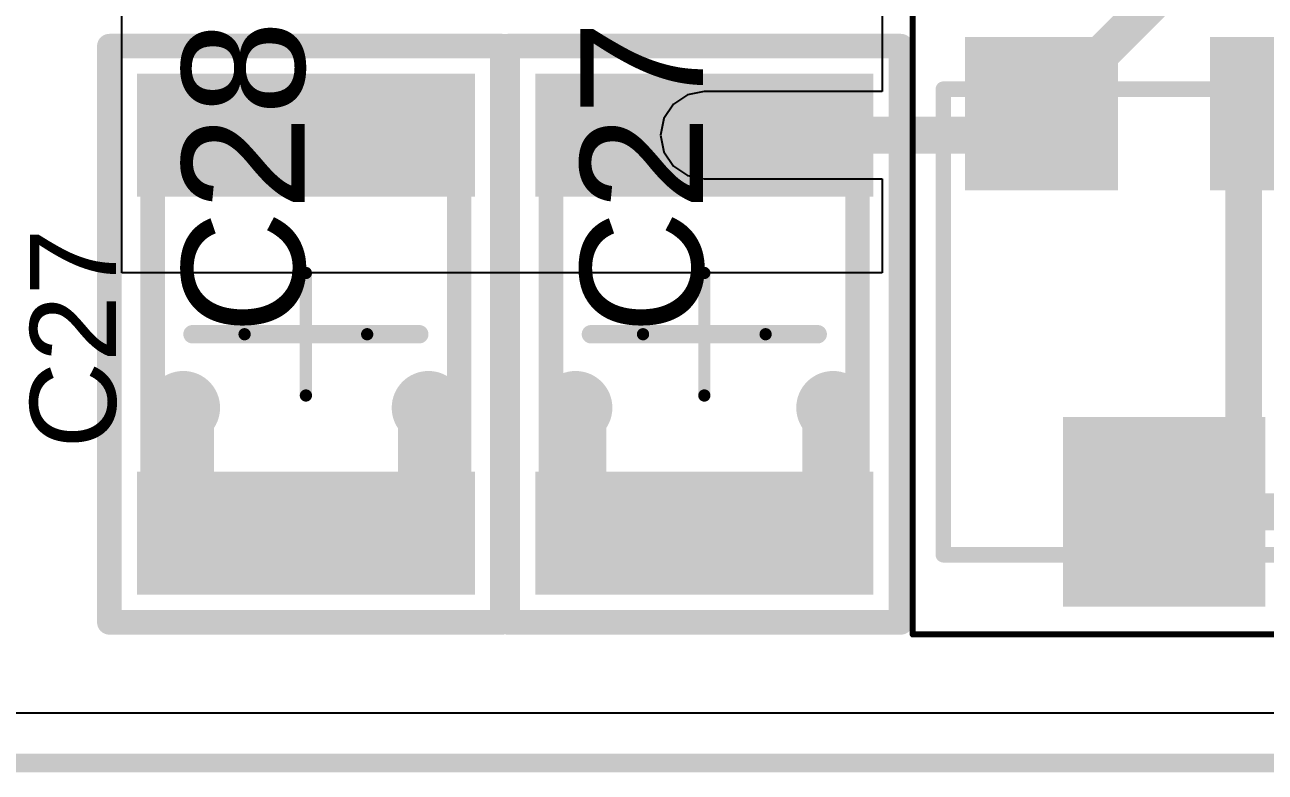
# Model space of a CAD drawing. Header units: inches. Extents: x 0 to 110, y 0 to 95.
# Drawn here: x 70.21 to 80.33, y -0.08 to 6.03 of the extents above; entities that cross this region are included whole.
import ezdxf

# ---------------------------------------------------------------- set-up
doc = ezdxf.new("R2010")
doc.units = ezdxf.units.IN
for name, color, linetype in [('Board Shape', 56, 'Continuous'), ('Bottom Courtyard', 56, 'Continuous'), ('Bottom Layer', 5, 'Continuous'), ('Int1', 16, 'Continuous'), ('Int2', 76, 'Continuous'), ('Mechanical 13', 56, 'Continuous'), ('Panelize_Route Cutter Tool Detail', 56, 'Continuous'), ('Top Courtyard', 56, 'Continuous'), ('Top Layer', 1, 'Continuous'), ('Top Overlay', 2, 'Continuous'), ('Top Paste', 8, 'Continuous'), ('Top Solder', 216, 'Continuous'), ('Via Holes', 16, 'Continuous')]:
    doc.layers.add(name, color=color, linetype=linetype)
doc.styles.add('Arial', font='', dxfattribs={"height": 0.2})
doc.styles.get('Arial').set_extended_font_data('Arial')

# ---------------------------------------------------------------- blocks, each defined once
blk = doc.blocks.new('3________1041')
at = {"layer": 'Top Layer'}
for points in [[(-2.39999901, 1.60000061), (-1.19999887, 1.60000061), (-1.19999887, 0.4000004699999999), (-2.39999901, 0.4000004699999999)], [(2.19999941, 0.7999996699999999), (2.19999941, -0.7999996699999999), (0.69999987, -0.7999996699999999), (0.69999987, 0.7999996699999999)], [(-2.39999901, -0.4000004699999999), (-1.19999887, -0.4000004699999999), (-1.19999887, -1.60000061), (-2.39999901, -1.60000061)]]:
    blk.add_hatch(color=1, dxfattribs=at).paths.add_polyline_path(points)
at = {"layer": 'Top Paste'}
for points in [[(-2.39999901, 1.60000061), (-1.19999887, 1.60000061), (-1.19999887, 0.4000004699999999), (-2.39999901, 0.4000004699999999)], [(2.19999941, 0.7999996699999999), (2.19999941, -0.7999996699999999), (0.69999987, -0.7999996699999999), (0.69999987, 0.7999996699999999)], [(-2.39999901, -0.4000004699999999), (-1.19999887, -0.4000004699999999), (-1.19999887, -1.60000061), (-2.39999901, -1.60000061)]]:
    blk.add_hatch(color=8, dxfattribs=at).paths.add_polyline_path(points)
at = {"layer": 'Top Solder'}
for points in [[(-2.42500023, 1.62500183), (-1.17499765, 1.62500183), (-1.17499765, 0.37499925), (-2.42500023, 0.37499925)], [(2.22500063, 0.8250008899999999), (2.22500063, -0.8250008899999999), (0.67499865, -0.8250008899999999), (0.67499865, 0.8250008899999999)], [(-2.42500023, -0.37499925), (-1.17499765, -0.37499925), (-1.17499765, -1.62500183), (-2.42500023, -1.62500183)]]:
    blk.add_hatch(color=216, dxfattribs=at).paths.add_polyline_path(points)
at = {"layer": 'Mechanical 13'}
for points in [[(-2.00000108, -1.79999894, 0.127, 0.127, 0), (-2.00000108, 1.79999894, 0.127, 0.127, 0)], [(1.79999894, 1.79999894, 0.127, 0.127, 0), (-2.00000108, 1.79999894, 0.127, 0.127, 0)], [(1.79999894, -1.79999894, 0.127, 0.127, 0), (1.79999894, 1.79999894, 0.127, 0.127, 0)], [(1.79999894, -1.79999894, 0.127, 0.127, 0), (-2.00000108, -1.79999894, 0.127, 0.127, 0)]]:
    blk.add_lwpolyline(points, format="xyseb", dxfattribs=at)
for points in [[(-2.03175108, 1.79999894, 0.0635, 0.0635, 1), (-1.96825108, 1.79999894, 0.0635, 0.0635, 1)], [(-2.03175108, 1.79999894, 0.0635, 0.0635, 1), (-1.96825108, 1.79999894, 0.0635, 0.0635, 1)], [(1.76824894, 1.79999894, 0.0635, 0.0635, 1), (1.83174894, 1.79999894, 0.0635, 0.0635, 1)], [(1.76824894, 1.79999894, 0.0635, 0.0635, 1), (1.83174894, 1.79999894, 0.0635, 0.0635, 1)], [(-2.82567126, 1.55800044, 0.23999952, 0.23999952, 1), (-3.06567078, 1.55800044, 0.23999952, 0.23999952, 1)], [(-3.12567066, 1.55800044, 0.11999976, 0.11999976, 1), (-3.0056709, 1.55800044, 0.11999976, 0.11999976, 1)], [(-2.88567114, 1.55800044, 0.11999976, 0.11999976, 1), (-2.76567138, 1.55800044, 0.11999976, 0.11999976, 1)], [(-2.03175108, -1.79999894, 0.0635, 0.0635, 1), (-1.96825108, -1.79999894, 0.0635, 0.0635, 1)], [(-2.03175108, -1.79999894, 0.0635, 0.0635, 1), (-1.96825108, -1.79999894, 0.0635, 0.0635, 1)], [(1.76824894, -1.79999894, 0.0635, 0.0635, 1), (1.83174894, -1.79999894, 0.0635, 0.0635, 1)], [(1.76824894, -1.79999894, 0.0635, 0.0635, 1), (1.83174894, -1.79999894, 0.0635, 0.0635, 1)]]:
    blk.add_lwpolyline(points, format="xyseb", close=True, dxfattribs=at)
at = {"layer": 'Top Courtyard'}
for points in [[(2.45000018, 2.05000098, 0.0499999, 0.0499999, 0), (-2.64999978, 2.05000098, 0.0499999, 0.0499999, 0)], [(-2.64999978, -2.05000098, 0.0499999, 0.0499999, 0), (-2.64999978, 2.05000098, 0.0499999, 0.0499999, 0)], [(2.45000018, -2.05000098, 0.0499999, 0.0499999, 0), (2.45000018, 2.05000098, 0.0499999, 0.0499999, 0)], [(2.45000018, -2.05000098, 0.0499999, 0.0499999, 0), (-2.64999978, -2.05000098, 0.0499999, 0.0499999, 0)]]:
    blk.add_lwpolyline(points, format="xyseb", dxfattribs=at)
for points in [[(-2.66249912, 2.05000098, 0.02499868, 0.02499868, 1), (-2.63750044, 2.05000098, 0.02499868, 0.02499868, 1)], [(-2.66249912, 2.05000098, 0.02499868, 0.02499868, 1), (-2.63750044, 2.05000098, 0.02499868, 0.02499868, 1)], [(2.43750084, 2.05000098, 0.02499868, 0.02499868, 1), (2.46249952, 2.05000098, 0.02499868, 0.02499868, 1)], [(2.43750084, 2.05000098, 0.02499868, 0.02499868, 1), (2.46249952, 2.05000098, 0.02499868, 0.02499868, 1)], [(-2.66249912, -2.05000098, 0.02499868, 0.02499868, 1), (-2.63750044, -2.05000098, 0.02499868, 0.02499868, 1)], [(-2.66249912, -2.05000098, 0.02499868, 0.02499868, 1), (-2.63750044, -2.05000098, 0.02499868, 0.02499868, 1)], [(2.43750084, -2.05000098, 0.02499868, 0.02499868, 1), (2.46249952, -2.05000098, 0.02499868, 0.02499868, 1)], [(2.43750084, -2.05000098, 0.02499868, 0.02499868, 1), (2.46249952, -2.05000098, 0.02499868, 0.02499868, 1)]]:
    blk.add_lwpolyline(points, format="xyseb", close=True, dxfattribs=at)
at = {"layer": 'Top Overlay'}
for points in [[(1.79999894, 1.79999894, 0.127, 0.127, 0), (-0.8500008399999999, 1.79999894, 0.127, 0.127, 0)], [(1.79999894, 1.20000014, 0.127, 0.127, 0), (1.79999894, 1.79999894, 0.127, 0.127, 0)], [(1.79999894, -1.79999894, 0.127, 0.127, 0), (1.79999894, -1.20000014, 0.127, 0.127, 0)], [(1.79999894, -1.79999894, 0.127, 0.127, 0), (-0.8500008399999999, -1.79999894, 0.127, 0.127, 0)]]:
    blk.add_lwpolyline(points, format="xyseb", dxfattribs=at)
for points in [[(-0.8817508399999999, 1.79999894, 0.0635, 0.0635, 1), (-0.81825084, 1.79999894, 0.0635, 0.0635, 1)], [(1.76824894, 1.79999894, 0.0635, 0.0635, 1), (1.83174894, 1.79999894, 0.0635, 0.0635, 1)], [(1.76824894, 1.79999894, 0.0635, 0.0635, 1), (1.83174894, 1.79999894, 0.0635, 0.0635, 1)], [(1.76824894, 1.20000014, 0.0635, 0.0635, 1), (1.83174894, 1.20000014, 0.0635, 0.0635, 1)], [(1.76824894, -1.20000014, 0.0635, 0.0635, 1), (1.83174894, -1.20000014, 0.0635, 0.0635, 1)], [(-0.8817508399999999, -1.79999894, 0.0635, 0.0635, 1), (-0.81825084, -1.79999894, 0.0635, 0.0635, 1)], [(1.76824894, -1.79999894, 0.0635, 0.0635, 1), (1.83174894, -1.79999894, 0.0635, 0.0635, 1)], [(1.76824894, -1.79999894, 0.0635, 0.0635, 1), (1.83174894, -1.79999894, 0.0635, 0.0635, 1)]]:
    blk.add_lwpolyline(points, format="xyseb", close=True, dxfattribs=at)
blk = doc.blocks.new('1210C_1045')
at = {"layer": 'Top Layer'}
for points in [[(-2.10207606, 1.35309991), (-1.14792506, 1.35309991), (-1.14792506, -1.35309991), (-2.10207606, -1.35309991)], [(1.14792506, 1.35309991), (2.10207606, 1.35309991), (2.10207606, -1.35309991), (1.14792506, -1.35309991)]]:
    blk.add_hatch(color=1, dxfattribs=at).paths.add_polyline_path(points)
at = {"layer": 'Top Paste'}
for points in [[(-2.10207606, 1.35309991), (-1.14792506, 1.35309991), (-1.14792506, -1.35309991), (-2.10207606, -1.35309991)], [(1.14792506, 1.35309991), (2.10207606, 1.35309991), (2.10207606, -1.35309991), (1.14792506, -1.35309991)]]:
    blk.add_hatch(color=8, dxfattribs=at).paths.add_polyline_path(points)
at = {"layer": 'Top Solder'}
for points in [[(-2.12707728, 1.37810113), (-1.12292384, 1.37810113), (-1.12292384, -1.37810113), (-2.12707728, -1.37810113)], [(1.12292384, 1.37810113), (2.12707728, 1.37810113), (2.12707728, -1.37810113), (1.12292384, -1.37810113)]]:
    blk.add_hatch(color=216, dxfattribs=at).paths.add_polyline_path(points)
at = {"layer": 'Bottom Courtyard'}
for points in [[(0, 0.499999, 0.0999998, 0.0999998, 0), (0, -0.499999, 0.0999998, 0.0999998, 0)], [(-0.499999, 0, 0.0999998, 0.0999998, 0), (0.499999, 0, 0.0999998, 0.0999998, 0)]]:
    blk.add_lwpolyline(points, format="xyseb", dxfattribs=at)
for points in [[(-0.02499868, 0.499999, 0.0499999, 0.0499999, 1), (0.02499868, 0.499999, 0.0499999, 0.0499999, 1)], [(-0.5249976799999999, 0, 0.0499999, 0.0499999, 1), (-0.47500032, 0, 0.0499999, 0.0499999, 1)], [(0.47500032, 0, 0.0499999, 0.0499999, 1), (0.5249976799999999, 0, 0.0499999, 0.0499999, 1)], [(-0.02499868, -0.499999, 0.0499999, 0.0499999, 1), (0.02499868, -0.499999, 0.0499999, 0.0499999, 1)]]:
    blk.add_lwpolyline(points, format="xyseb", close=True, dxfattribs=at)
at = {"layer": 'Mechanical 13'}
for points in [[(-1.59999934, 1.25000004, 0.1999996, 0.1999996, 0), (1.59999934, 1.25000004, 0.1999996, 0.1999996, 0)], [(-1.59999934, 1.25000004, 0.1999996, 0.1999996, 0), (-1.59999934, -1.25000004, 0.1999996, 0.1999996, 0)], [(1.59999934, 1.25000004, 0.1999996, 0.1999996, 0), (1.59999934, -1.25000004, 0.1999996, 0.1999996, 0)], [(-1.59999934, -1.25000004, 0.1999996, 0.1999996, 0), (1.59999934, -1.25000004, 0.1999996, 0.1999996, 0)]]:
    blk.add_lwpolyline(points, format="xyseb", dxfattribs=at)
for points in [[(-1.64999924, 1.25000004, 0.0999998, 0.0999998, 1), (-1.54999944, 1.25000004, 0.0999998, 0.0999998, 1)], [(-1.64999924, 1.25000004, 0.0999998, 0.0999998, 1), (-1.54999944, 1.25000004, 0.0999998, 0.0999998, 1)], [(1.54999944, 1.25000004, 0.0999998, 0.0999998, 1), (1.64999924, 1.25000004, 0.0999998, 0.0999998, 1)], [(1.54999944, 1.25000004, 0.0999998, 0.0999998, 1), (1.64999924, 1.25000004, 0.0999998, 0.0999998, 1)], [(-1.64999924, -1.25000004, 0.0999998, 0.0999998, 1), (-1.54999944, -1.25000004, 0.0999998, 0.0999998, 1)], [(-1.64999924, -1.25000004, 0.0999998, 0.0999998, 1), (-1.54999944, -1.25000004, 0.0999998, 0.0999998, 1)], [(1.54999944, -1.25000004, 0.0999998, 0.0999998, 1), (1.64999924, -1.25000004, 0.0999998, 0.0999998, 1)], [(1.54999944, -1.25000004, 0.0999998, 0.0999998, 1), (1.64999924, -1.25000004, 0.0999998, 0.0999998, 1)]]:
    blk.add_lwpolyline(points, format="xyseb", close=True, dxfattribs=at)
at = {"layer": 'Panelize_Route Cutter Tool Detail'}
for points in [[(-2.35207556, 1.60309814, 0.1999996, 0.1999996, 0), (2.35207556, 1.60309814, 0.1999996, 0.1999996, 0)], [(-2.35207556, 1.60309814, 0.1999996, 0.1999996, 0), (-2.35207556, -1.60310322, 0.1999996, 0.1999996, 0)], [(2.35207556, 1.60309814, 0.1999996, 0.1999996, 0), (2.35207556, -1.60310322, 0.1999996, 0.1999996, 0)], [(-2.35207556, -1.60310322, 0.1999996, 0.1999996, 0), (2.35207556, -1.60310322, 0.1999996, 0.1999996, 0)]]:
    blk.add_lwpolyline(points, format="xyseb", dxfattribs=at)
for points in [[(-2.40207546, 1.60309814, 0.0999998, 0.0999998, 1), (-2.30207566, 1.60309814, 0.0999998, 0.0999998, 1)], [(-2.40207546, 1.60309814, 0.0999998, 0.0999998, 1), (-2.30207566, 1.60309814, 0.0999998, 0.0999998, 1)], [(2.30207566, 1.60309814, 0.0999998, 0.0999998, 1), (2.40207546, 1.60309814, 0.0999998, 0.0999998, 1)], [(2.30207566, 1.60309814, 0.0999998, 0.0999998, 1), (2.40207546, 1.60309814, 0.0999998, 0.0999998, 1)], [(-2.40207546, -1.60310322, 0.0999998, 0.0999998, 1), (-2.30207566, -1.60310322, 0.0999998, 0.0999998, 1)], [(-2.40207546, -1.60310322, 0.0999998, 0.0999998, 1), (-2.30207566, -1.60310322, 0.0999998, 0.0999998, 1)], [(2.30207566, -1.60310322, 0.0999998, 0.0999998, 1), (2.40207546, -1.60310322, 0.0999998, 0.0999998, 1)], [(2.30207566, -1.60310322, 0.0999998, 0.0999998, 1), (2.40207546, -1.60310322, 0.0999998, 0.0999998, 1)]]:
    blk.add_lwpolyline(points, format="xyseb", close=True, dxfattribs=at)
at = {"layer": 'Top Courtyard'}
for points in [[(-2.35207556, 1.60309814, 0.1999996, 0.1999996, 0), (2.35207556, 1.60309814, 0.1999996, 0.1999996, 0)], [(-2.35207556, 1.60309814, 0.1999996, 0.1999996, 0), (-2.35207556, -1.60310068, 0.1999996, 0.1999996, 0)], [(2.35207556, 1.60309814, 0.1999996, 0.1999996, 0), (2.35207556, -1.60310068, 0.1999996, 0.1999996, 0)], [(-2.35207556, -1.60310068, 0.1999996, 0.1999996, 0), (2.35207556, -1.60310068, 0.1999996, 0.1999996, 0)]]:
    blk.add_lwpolyline(points, format="xyseb", dxfattribs=at)
for points in [[(-2.40207546, 1.60309814, 0.0999998, 0.0999998, 1), (-2.30207566, 1.60309814, 0.0999998, 0.0999998, 1)], [(-2.40207546, 1.60309814, 0.0999998, 0.0999998, 1), (-2.30207566, 1.60309814, 0.0999998, 0.0999998, 1)], [(2.30207566, 1.60309814, 0.0999998, 0.0999998, 1), (2.40207546, 1.60309814, 0.0999998, 0.0999998, 1)], [(2.30207566, 1.60309814, 0.0999998, 0.0999998, 1), (2.40207546, 1.60309814, 0.0999998, 0.0999998, 1)], [(-2.40207546, -1.60310068, 0.0999998, 0.0999998, 1), (-2.30207566, -1.60310068, 0.0999998, 0.0999998, 1)], [(-2.40207546, -1.60310068, 0.0999998, 0.0999998, 1), (-2.30207566, -1.60310068, 0.0999998, 0.0999998, 1)], [(2.30207566, -1.60310068, 0.0999998, 0.0999998, 1), (2.40207546, -1.60310068, 0.0999998, 0.0999998, 1)], [(2.30207566, -1.60310068, 0.0999998, 0.0999998, 1), (2.40207546, -1.60310068, 0.0999998, 0.0999998, 1)]]:
    blk.add_lwpolyline(points, format="xyseb", close=True, dxfattribs=at)
at = {"layer": 'Top Overlay'}
for points in [[(-0.75000104, 1.27500126, 0.1499997, 0.1499997, 0), (0.75000104, 1.27500126, 0.1499997, 0.1499997, 0)], [(0, 0.9249994199999999, 0.1499997, 0.1499997, 0), (0, 0, 0.1499997, 0.1499997, 0)], [(0, 0, 0.1499997, 0.1499997, 0), (0, -0.9249994199999999, 0.1499997, 0.1499997, 0)], [(-0.75000104, -1.27500126, 0.1499997, 0.1499997, 0), (0.75000104, -1.27500126, 0.1499997, 0.1499997, 0)]]:
    blk.add_lwpolyline(points, format="xyseb", dxfattribs=at)
for points in [[(-0.7875015999999999, 1.27500126, 0.07499858, 0.07499858, 1), (-0.7125004799999999, 1.27500126, 0.07499858, 0.07499858, 1)], [(0.7125004799999999, 1.27500126, 0.07499858, 0.07499858, 1), (0.7875015999999999, 1.27500126, 0.07499858, 0.07499858, 1)], [(-0.03750056, 0.9249994199999999, 0.07499858, 0.07499858, 1), (0.03750056, 0.9249994199999999, 0.07499858, 0.07499858, 1)], [(-0.03750056, 0, 0.07499858, 0.07499858, 1), (0.03750056, 0, 0.07499858, 0.07499858, 1)], [(-0.03750056, 0, 0.07499858, 0.07499858, 1), (0.03750056, 0, 0.07499858, 0.07499858, 1)], [(-0.03750056, -0.9249994199999999, 0.07499858, 0.07499858, 1), (0.03750056, -0.9249994199999999, 0.07499858, 0.07499858, 1)], [(-0.7875015999999999, -1.27500126, 0.07499858, 0.07499858, 1), (-0.7125004799999999, -1.27500126, 0.07499858, 0.07499858, 1)], [(0.7125004799999999, -1.27500126, 0.07499858, 0.07499858, 1), (0.7875015999999999, -1.27500126, 0.07499858, 0.07499858, 1)]]:
    blk.add_lwpolyline(points, format="xyseb", close=True, dxfattribs=at)
at = {"layer": 'Panelize_Route Cutter Tool Detail', "style": 'Arial'}
blk.add_text('C27', height=1.00000054, dxfattribs=at).set_placement((-1.27e-05, 0.0110871))
blk = doc.blocks.new('1210C_1046')
at = {"layer": 'Top Layer'}
for points in [[(-2.10207606, 1.35309991), (-1.14792506, 1.35309991), (-1.14792506, -1.35309991), (-2.10207606, -1.35309991)], [(1.14792506, 1.35309991), (2.10207606, 1.35309991), (2.10207606, -1.35309991), (1.14792506, -1.35309991)]]:
    blk.add_hatch(color=1, dxfattribs=at).paths.add_polyline_path(points)
at = {"layer": 'Top Paste'}
for points in [[(-2.10207606, 1.35309991), (-1.14792506, 1.35309991), (-1.14792506, -1.35309991), (-2.10207606, -1.35309991)], [(1.14792506, 1.35309991), (2.10207606, 1.35309991), (2.10207606, -1.35309991), (1.14792506, -1.35309991)]]:
    blk.add_hatch(color=8, dxfattribs=at).paths.add_polyline_path(points)
at = {"layer": 'Top Solder'}
for points in [[(-2.12707728, 1.37810113), (-1.12292384, 1.37810113), (-1.12292384, -1.37810113), (-2.12707728, -1.37810113)], [(1.12292384, 1.37810113), (2.12707728, 1.37810113), (2.12707728, -1.37810113), (1.12292384, -1.37810113)]]:
    blk.add_hatch(color=216, dxfattribs=at).paths.add_polyline_path(points)
at = {"layer": 'Bottom Courtyard'}
for points in [[(0, 0.499999, 0.0999998, 0.0999998, 0), (0, -0.499999, 0.0999998, 0.0999998, 0)], [(-0.499999, 0, 0.0999998, 0.0999998, 0), (0.499999, 0, 0.0999998, 0.0999998, 0)]]:
    blk.add_lwpolyline(points, format="xyseb", dxfattribs=at)
for points in [[(-0.02499868, 0.499999, 0.0499999, 0.0499999, 1), (0.02499868, 0.499999, 0.0499999, 0.0499999, 1)], [(-0.5249976799999999, 0, 0.0499999, 0.0499999, 1), (-0.47500032, 0, 0.0499999, 0.0499999, 1)], [(0.47500032, 0, 0.0499999, 0.0499999, 1), (0.5249976799999999, 0, 0.0499999, 0.0499999, 1)], [(-0.02499868, -0.499999, 0.0499999, 0.0499999, 1), (0.02499868, -0.499999, 0.0499999, 0.0499999, 1)]]:
    blk.add_lwpolyline(points, format="xyseb", close=True, dxfattribs=at)
at = {"layer": 'Mechanical 13'}
for points in [[(-1.59999934, 1.25000004, 0.1999996, 0.1999996, 0), (1.59999934, 1.25000004, 0.1999996, 0.1999996, 0)], [(-1.59999934, 1.25000004, 0.1999996, 0.1999996, 0), (-1.59999934, -1.25000004, 0.1999996, 0.1999996, 0)], [(1.59999934, 1.25000004, 0.1999996, 0.1999996, 0), (1.59999934, -1.25000004, 0.1999996, 0.1999996, 0)], [(-1.59999934, -1.25000004, 0.1999996, 0.1999996, 0), (1.59999934, -1.25000004, 0.1999996, 0.1999996, 0)]]:
    blk.add_lwpolyline(points, format="xyseb", dxfattribs=at)
for points in [[(-1.64999924, 1.25000004, 0.0999998, 0.0999998, 1), (-1.54999944, 1.25000004, 0.0999998, 0.0999998, 1)], [(-1.64999924, 1.25000004, 0.0999998, 0.0999998, 1), (-1.54999944, 1.25000004, 0.0999998, 0.0999998, 1)], [(1.54999944, 1.25000004, 0.0999998, 0.0999998, 1), (1.64999924, 1.25000004, 0.0999998, 0.0999998, 1)], [(1.54999944, 1.25000004, 0.0999998, 0.0999998, 1), (1.64999924, 1.25000004, 0.0999998, 0.0999998, 1)], [(-1.64999924, -1.25000004, 0.0999998, 0.0999998, 1), (-1.54999944, -1.25000004, 0.0999998, 0.0999998, 1)], [(-1.64999924, -1.25000004, 0.0999998, 0.0999998, 1), (-1.54999944, -1.25000004, 0.0999998, 0.0999998, 1)], [(1.54999944, -1.25000004, 0.0999998, 0.0999998, 1), (1.64999924, -1.25000004, 0.0999998, 0.0999998, 1)], [(1.54999944, -1.25000004, 0.0999998, 0.0999998, 1), (1.64999924, -1.25000004, 0.0999998, 0.0999998, 1)]]:
    blk.add_lwpolyline(points, format="xyseb", close=True, dxfattribs=at)
at = {"layer": 'Panelize_Route Cutter Tool Detail'}
for points in [[(-2.35207556, 1.60309814, 0.1999996, 0.1999996, 0), (2.35207556, 1.60309814, 0.1999996, 0.1999996, 0)], [(-2.35207556, 1.60309814, 0.1999996, 0.1999996, 0), (-2.35207556, -1.60310322, 0.1999996, 0.1999996, 0)], [(2.35207556, 1.60309814, 0.1999996, 0.1999996, 0), (2.35207556, -1.60310322, 0.1999996, 0.1999996, 0)], [(-2.35207556, -1.60310322, 0.1999996, 0.1999996, 0), (2.35207556, -1.60310322, 0.1999996, 0.1999996, 0)]]:
    blk.add_lwpolyline(points, format="xyseb", dxfattribs=at)
for points in [[(-2.40207546, 1.60309814, 0.0999998, 0.0999998, 1), (-2.30207566, 1.60309814, 0.0999998, 0.0999998, 1)], [(-2.40207546, 1.60309814, 0.0999998, 0.0999998, 1), (-2.30207566, 1.60309814, 0.0999998, 0.0999998, 1)], [(2.30207566, 1.60309814, 0.0999998, 0.0999998, 1), (2.40207546, 1.60309814, 0.0999998, 0.0999998, 1)], [(2.30207566, 1.60309814, 0.0999998, 0.0999998, 1), (2.40207546, 1.60309814, 0.0999998, 0.0999998, 1)], [(-2.40207546, -1.60310322, 0.0999998, 0.0999998, 1), (-2.30207566, -1.60310322, 0.0999998, 0.0999998, 1)], [(-2.40207546, -1.60310322, 0.0999998, 0.0999998, 1), (-2.30207566, -1.60310322, 0.0999998, 0.0999998, 1)], [(2.30207566, -1.60310322, 0.0999998, 0.0999998, 1), (2.40207546, -1.60310322, 0.0999998, 0.0999998, 1)], [(2.30207566, -1.60310322, 0.0999998, 0.0999998, 1), (2.40207546, -1.60310322, 0.0999998, 0.0999998, 1)]]:
    blk.add_lwpolyline(points, format="xyseb", close=True, dxfattribs=at)
at = {"layer": 'Top Courtyard'}
for points in [[(-2.35207556, 1.60309814, 0.1999996, 0.1999996, 0), (2.35207556, 1.60309814, 0.1999996, 0.1999996, 0)], [(-2.35207556, 1.60309814, 0.1999996, 0.1999996, 0), (-2.35207556, -1.60310068, 0.1999996, 0.1999996, 0)], [(2.35207556, 1.60309814, 0.1999996, 0.1999996, 0), (2.35207556, -1.60310068, 0.1999996, 0.1999996, 0)], [(-2.35207556, -1.60310068, 0.1999996, 0.1999996, 0), (2.35207556, -1.60310068, 0.1999996, 0.1999996, 0)]]:
    blk.add_lwpolyline(points, format="xyseb", dxfattribs=at)
for points in [[(-2.40207546, 1.60309814, 0.0999998, 0.0999998, 1), (-2.30207566, 1.60309814, 0.0999998, 0.0999998, 1)], [(-2.40207546, 1.60309814, 0.0999998, 0.0999998, 1), (-2.30207566, 1.60309814, 0.0999998, 0.0999998, 1)], [(2.30207566, 1.60309814, 0.0999998, 0.0999998, 1), (2.40207546, 1.60309814, 0.0999998, 0.0999998, 1)], [(2.30207566, 1.60309814, 0.0999998, 0.0999998, 1), (2.40207546, 1.60309814, 0.0999998, 0.0999998, 1)], [(-2.40207546, -1.60310068, 0.0999998, 0.0999998, 1), (-2.30207566, -1.60310068, 0.0999998, 0.0999998, 1)], [(-2.40207546, -1.60310068, 0.0999998, 0.0999998, 1), (-2.30207566, -1.60310068, 0.0999998, 0.0999998, 1)], [(2.30207566, -1.60310068, 0.0999998, 0.0999998, 1), (2.40207546, -1.60310068, 0.0999998, 0.0999998, 1)], [(2.30207566, -1.60310068, 0.0999998, 0.0999998, 1), (2.40207546, -1.60310068, 0.0999998, 0.0999998, 1)]]:
    blk.add_lwpolyline(points, format="xyseb", close=True, dxfattribs=at)
at = {"layer": 'Top Overlay'}
for points in [[(-0.75000104, 1.27500126, 0.1499997, 0.1499997, 0), (0.75000104, 1.27500126, 0.1499997, 0.1499997, 0)], [(0, 0.9249994199999999, 0.1499997, 0.1499997, 0), (0, 0, 0.1499997, 0.1499997, 0)], [(0, 0, 0.1499997, 0.1499997, 0), (0, -0.9249994199999999, 0.1499997, 0.1499997, 0)], [(-0.75000104, -1.27500126, 0.1499997, 0.1499997, 0), (0.75000104, -1.27500126, 0.1499997, 0.1499997, 0)]]:
    blk.add_lwpolyline(points, format="xyseb", dxfattribs=at)
for points in [[(-0.7875015999999999, 1.27500126, 0.07499858, 0.07499858, 1), (-0.7125004799999999, 1.27500126, 0.07499858, 0.07499858, 1)], [(0.7125004799999999, 1.27500126, 0.07499858, 0.07499858, 1), (0.7875015999999999, 1.27500126, 0.07499858, 0.07499858, 1)], [(-0.03750056, 0.9249994199999999, 0.07499858, 0.07499858, 1), (0.03750056, 0.9249994199999999, 0.07499858, 0.07499858, 1)], [(-0.03750056, 0, 0.07499858, 0.07499858, 1), (0.03750056, 0, 0.07499858, 0.07499858, 1)], [(-0.03750056, 0, 0.07499858, 0.07499858, 1), (0.03750056, 0, 0.07499858, 0.07499858, 1)], [(-0.03750056, -0.9249994199999999, 0.07499858, 0.07499858, 1), (0.03750056, -0.9249994199999999, 0.07499858, 0.07499858, 1)], [(-0.7875015999999999, -1.27500126, 0.07499858, 0.07499858, 1), (-0.7125004799999999, -1.27500126, 0.07499858, 0.07499858, 1)], [(0.7125004799999999, -1.27500126, 0.07499858, 0.07499858, 1), (0.7875015999999999, -1.27500126, 0.07499858, 0.07499858, 1)]]:
    blk.add_lwpolyline(points, format="xyseb", close=True, dxfattribs=at)
at = {"layer": 'Panelize_Route Cutter Tool Detail', "style": 'Arial'}
blk.add_text('C28', height=1.00000054, dxfattribs=at).set_placement((-1.016e-05, 0.01108456))

msp = doc.modelspace()

# ---------------------------------------------------------------- hatches: boundary and pattern name
at = {"layer": 'Bottom Layer'}
h = msp.add_hatch(color=5, dxfattribs=at)
edge = h.paths.add_edge_path()
edge.add_arc((71.49999924, 2.89999928), 0.2999994, 0, 360)
h = msp.add_hatch(color=5, dxfattribs=at)
edge = h.paths.add_edge_path()
edge.add_arc((73.50000032, 2.89999928), 0.2999994, 0, 360)
h = msp.add_hatch(color=5, dxfattribs=at)
edge = h.paths.add_edge_path()
edge.add_arc((74.70000046, 2.89999928), 0.2999994, 0, 360)
h = msp.add_hatch(color=5, dxfattribs=at)
edge = h.paths.add_edge_path()
edge.add_arc((76.7999988, 2.89999928), 0.2999994, 0, 360)
at = {"layer": 'Int1'}
h = msp.add_hatch(color=16, dxfattribs=at)
edge = h.paths.add_edge_path()
edge.add_arc((71.49999924, 2.89999928), 0.2999994, 0, 360)
h = msp.add_hatch(color=16, dxfattribs=at)
edge = h.paths.add_edge_path()
edge.add_arc((73.50000032, 2.89999928), 0.2999994, 0, 360)
h = msp.add_hatch(color=16, dxfattribs=at)
edge = h.paths.add_edge_path()
edge.add_arc((74.70000046, 2.89999928), 0.2999994, 0, 360)
h = msp.add_hatch(color=16, dxfattribs=at)
edge = h.paths.add_edge_path()
edge.add_arc((76.7999988, 2.89999928), 0.2999994, 0, 360)
at = {"layer": 'Int2'}
h = msp.add_hatch(color=76, dxfattribs=at)
edge = h.paths.add_edge_path()
edge.add_arc((71.49999924, 2.89999928), 0.2999994, 0, 360)
h = msp.add_hatch(color=76, dxfattribs=at)
edge = h.paths.add_edge_path()
edge.add_arc((73.50000032, 2.89999928), 0.2999994, 0, 360)
h = msp.add_hatch(color=76, dxfattribs=at)
edge = h.paths.add_edge_path()
edge.add_arc((74.70000046, 2.89999928), 0.2999994, 0, 360)
h = msp.add_hatch(color=76, dxfattribs=at)
edge = h.paths.add_edge_path()
edge.add_arc((76.7999988, 2.89999928), 0.2999994, 0, 360)
at = {"layer": 'Top Layer'}
h = msp.add_hatch(color=1, dxfattribs=at)
edge = h.paths.add_edge_path()
edge.add_arc((71.49999924, 2.89999928), 0.2999994, 0, 360)
h = msp.add_hatch(color=1, dxfattribs=at)
edge = h.paths.add_edge_path()
edge.add_arc((73.50000032, 2.89999928), 0.2999994, 0, 360)
h = msp.add_hatch(color=1, dxfattribs=at)
edge = h.paths.add_edge_path()
edge.add_arc((74.70000046, 2.89999928), 0.2999994, 0, 360)
h = msp.add_hatch(color=1, dxfattribs=at)
edge = h.paths.add_edge_path()
edge.add_arc((76.7999988, 2.89999928), 0.2999994, 0, 360)
at = {"layer": 'Via Holes'}
h = msp.add_hatch(color=7, dxfattribs=at)
edge = h.paths.add_edge_path()
edge.add_arc((71.49999924, 2.89999928), 0.1499997, 0, 360)
h = msp.add_hatch(color=7, dxfattribs=at)
edge = h.paths.add_edge_path()
edge.add_arc((73.50000032, 2.89999928), 0.1499997, 0, 360)
h = msp.add_hatch(color=7, dxfattribs=at)
edge = h.paths.add_edge_path()
edge.add_arc((74.70000046, 2.89999928), 0.1499997, 0, 360)
h = msp.add_hatch(color=7, dxfattribs=at)
edge = h.paths.add_edge_path()
edge.add_arc((76.7999988, 2.89999928), 0.1499997, 0, 360)

# ---------------------------------------------------------------- linework, layer by layer
at = {"layer": 'Board Shape'}
msp.add_lwpolyline([(2.00000108, -2.54e-06, 0.1499997, 0.1499997, 0), (89.07179544, 5.08e-06, 0.1499997, 0.1499997, 0)], format="xyseb", dxfattribs=at)
at = {"layer": 'Int1'}
msp.add_line((89.07179798, 0.40782748), (2.00000108, 0.4078224), dxfattribs=at)
at = {"layer": 'Int2'}
msp.add_line((89.07179798, 0.40782748), (2.00000108, 0.4078224), dxfattribs=at)
at = {"layer": 'Top Layer'}
for p, q in [((77.20000054, 6.399999899999999), (77.20000054, 5.481855939999999)), ((71.00000023999999, 3.99999962), (71.00000023999999, 6.200000299999999)), ((75.74999835999999, 5.481855939999999), (75.61343525999999, 5.454690639999999)), ((77.20000054, 5.481855939999999), (75.74999835999999, 5.481855939999999)), ((75.49766206, 5.37733494), (75.42030636, 5.261561739999999)), ((75.61343525999999, 5.454690639999999), (75.49766206, 5.37733494)), ((75.42030636, 5.261561739999999), (75.39314105999999, 5.124998639999999)), ((75.39314105999999, 5.124998639999999), (75.42030636, 4.988435539999999)), ((75.42030636, 4.988435539999999), (75.49766206, 4.87266234)), ((75.49766206, 4.87266234), (75.61343525999999, 4.79530664)), ((75.61343525999999, 4.79530664), (75.74999835999999, 4.76814134)), ((75.74999835999999, 4.76814134), (77.20000054, 4.76814134)), ((77.20000054, 4.76814134), (77.20000054, 3.99999962)), ((77.20000054, 3.99999962), (71.00000023999999, 3.99999962))]:
    msp.add_line(p, q, dxfattribs=at)
for points in [[(78.49999793999999, 5.299997019999999, 0.2999994, 0.2999994, 0), (79.39999868, 6.19999776, 0.2999994, 0.2999994, 0)], [(78.32499956, 5.124998639999999, 0.2999994, 0.2999994, 0), (78.49999793999999, 5.299997019999999, 0.2999994, 0.2999994, 0)], [(80.14999972, 4.94999772, 0.2999994, 0.2999994, 0), (80.49999901999999, 5.299997019999999, 0.2999994, 0.2999994, 0)], [(75.74999835999999, 5.124998639999999, 0.2999994, 0.2999994, 0), (78.32499956, 5.124998639999999, 0.2999994, 0.2999994, 0)], [(80.14999972, 2.64999978, 0.2999994, 0.2999994, 0), (80.14999972, 4.94999772, 0.2999994, 0.2999994, 0)], [(71.49999924, 2.10207352, 0.499999, 0.499999, 0), (71.49999924, 2.89999928, 0.499999, 0.499999, 0)], [(73.50000032, 2.10207352, 0.499999, 0.499999, 0), (73.50000032, 2.89999928, 0.499999, 0.499999, 0)], [(74.70000046, 2.10207352, 0.499999, 0.499999, 0), (74.70000046, 2.89999928, 0.499999, 0.499999, 0)], [(76.7999988, 2.10207352, 0.499999, 0.499999, 0), (76.7999988, 2.89999928, 0.499999, 0.499999, 0)], [(79.54999837999999, 2.04999844, 0.2999994, 0.2999994, 0), (80.14999972, 2.64999978, 0.2999994, 0.2999994, 0)], [(71.49999924, 2.10207352, 0.499999, 0.499999, 0), (71.72707523999999, 1.87499752, 0.499999, 0.499999, 0)], [(73.27292432, 1.87499752, 0.499999, 0.499999, 0), (73.50000032, 2.10207352, 0.499999, 0.499999, 0)], [(74.70000046, 2.10207352, 0.499999, 0.499999, 0), (74.92707646, 1.87499752, 0.499999, 0.499999, 0)], [(76.5729228, 1.87499752, 0.499999, 0.499999, 0), (76.7999988, 2.10207352, 0.499999, 0.499999, 0)], [(71.72707523999999, 1.87499752, 0.499999, 0.499999, 0), (72.49999978, 1.87499752, 0.499999, 0.499999, 0)], [(72.49999978, 1.87499752, 0.499999, 0.499999, 0), (73.27292432, 1.87499752, 0.499999, 0.499999, 0)], [(74.92707646, 1.87499752, 0.499999, 0.499999, 0), (76.5729228, 1.87499752, 0.499999, 0.499999, 0)], [(79.49999848, 2.04999844, 0.2999994, 0.2999994, 0), (79.54999837999999, 2.04999844, 0.2999994, 0.2999994, 0)], [(79.54999837999999, 2.04999844, 0.2999994, 0.2999994, 0), (82.54999746, 2.04999844, 0.2999994, 0.2999994, 0)]]:
    msp.add_lwpolyline(points, format="xyseb", dxfattribs=at)
for points in [[(78.42499936, 5.299997019999999, 0.1499997, 0.1499997, 1), (78.57499652, 5.299997019999999, 0.1499997, 0.1499997, 1)], [(78.42499936, 5.299997019999999, 0.1499997, 0.1499997, 1), (78.57499652, 5.299997019999999, 0.1499997, 0.1499997, 1)], [(75.67499978000001, 5.124998639999999, 0.1499997, 0.1499997, 1), (75.82499693999999, 5.124998639999999, 0.1499997, 0.1499997, 1)], [(78.25000098, 5.124998639999999, 0.1499997, 0.1499997, 1), (78.39999814, 5.124998639999999, 0.1499997, 0.1499997, 1)], [(78.25000098, 5.124998639999999, 0.1499997, 0.1499997, 1), (78.39999814, 5.124998639999999, 0.1499997, 0.1499997, 1)], [(80.07500114, 4.94999772, 0.1499997, 0.1499997, 1), (80.2249983, 4.94999772, 0.1499997, 0.1499997, 1)], [(80.07500114, 4.94999772, 0.1499997, 0.1499997, 1), (80.2249983, 4.94999772, 0.1499997, 0.1499997, 1)], [(71.37500075999999, 2.89999928, 0.2499995, 0.2499995, 1), (71.62499772, 2.89999928, 0.2499995, 0.2499995, 1)], [(73.37500184, 2.89999928, 0.2499995, 0.2499995, 1), (73.6249988, 2.89999928, 0.2499995, 0.2499995, 1)], [(74.57500198, 2.89999928, 0.2499995, 0.2499995, 1), (74.82499894, 2.89999928, 0.2499995, 0.2499995, 1)], [(76.67500032, 2.89999928, 0.2499995, 0.2499995, 1), (76.92499728, 2.89999928, 0.2499995, 0.2499995, 1)], [(80.07500114, 2.64999978, 0.1499997, 0.1499997, 1), (80.2249983, 2.64999978, 0.1499997, 0.1499997, 1)], [(80.07500114, 2.64999978, 0.1499997, 0.1499997, 1), (80.2249983, 2.64999978, 0.1499997, 0.1499997, 1)], [(71.37500075999999, 2.10207352, 0.2499995, 0.2499995, 1), (71.62499772, 2.10207352, 0.2499995, 0.2499995, 1)], [(71.37500075999999, 2.10207352, 0.2499995, 0.2499995, 1), (71.62499772, 2.10207352, 0.2499995, 0.2499995, 1)], [(73.37500184, 2.10207352, 0.2499995, 0.2499995, 1), (73.6249988, 2.10207352, 0.2499995, 0.2499995, 1)], [(73.37500184, 2.10207352, 0.2499995, 0.2499995, 1), (73.6249988, 2.10207352, 0.2499995, 0.2499995, 1)], [(74.57500198, 2.10207352, 0.2499995, 0.2499995, 1), (74.82499894, 2.10207352, 0.2499995, 0.2499995, 1)], [(74.57500198, 2.10207352, 0.2499995, 0.2499995, 1), (74.82499894, 2.10207352, 0.2499995, 0.2499995, 1)], [(76.67500032, 2.10207352, 0.2499995, 0.2499995, 1), (76.92499728, 2.10207352, 0.2499995, 0.2499995, 1)], [(76.67500032, 2.10207352, 0.2499995, 0.2499995, 1), (76.92499728, 2.10207352, 0.2499995, 0.2499995, 1)], [(71.60207675999999, 1.87499752, 0.2499995, 0.2499995, 1), (71.85207371999999, 1.87499752, 0.2499995, 0.2499995, 1)], [(71.60207675999999, 1.87499752, 0.2499995, 0.2499995, 1), (71.85207371999999, 1.87499752, 0.2499995, 0.2499995, 1)], [(72.3750013, 1.87499752, 0.2499995, 0.2499995, 1), (72.62499826, 1.87499752, 0.2499995, 0.2499995, 1)], [(72.3750013, 1.87499752, 0.2499995, 0.2499995, 1), (72.62499826, 1.87499752, 0.2499995, 0.2499995, 1)], [(73.14792584, 1.87499752, 0.2499995, 0.2499995, 1), (73.3979228, 1.87499752, 0.2499995, 0.2499995, 1)], [(73.14792584, 1.87499752, 0.2499995, 0.2499995, 1), (73.3979228, 1.87499752, 0.2499995, 0.2499995, 1)], [(74.80207798, 1.87499752, 0.2499995, 0.2499995, 1), (75.05207494, 1.87499752, 0.2499995, 0.2499995, 1)], [(74.80207798, 1.87499752, 0.2499995, 0.2499995, 1), (75.05207494, 1.87499752, 0.2499995, 0.2499995, 1)], [(76.44792432, 1.87499752, 0.2499995, 0.2499995, 1), (76.69792128, 1.87499752, 0.2499995, 0.2499995, 1)], [(76.44792432, 1.87499752, 0.2499995, 0.2499995, 1), (76.69792128, 1.87499752, 0.2499995, 0.2499995, 1)], [(79.42499989999999, 2.04999844, 0.1499997, 0.1499997, 1), (79.57499705999999, 2.04999844, 0.1499997, 0.1499997, 1)], [(79.47499979999999, 2.04999844, 0.1499997, 0.1499997, 1), (79.62499696, 2.04999844, 0.1499997, 0.1499997, 1)], [(79.47499979999999, 2.04999844, 0.1499997, 0.1499997, 1), (79.62499696, 2.04999844, 0.1499997, 0.1499997, 1)], [(79.47499979999999, 2.04999844, 0.1499997, 0.1499997, 1), (79.62499696, 2.04999844, 0.1499997, 0.1499997, 1)]]:
    msp.add_lwpolyline(points, format="xyseb", close=True, dxfattribs=at)

# ---------------------------------------------------------------- block references
for name, p, rotation in [('3________1041', (79.49999848, 3.49999808), 270), ('1210C_1046', (72.49999978, 3.49999808), 90), ('1210C_1045', (75.74999835999999, 3.49999808), 90)]:
    msp.add_blockref(name, p, dxfattribs=dict(rotation=rotation))

# ---------------------------------------------------------------- texts
at = {"layer": 'Top Overlay', "style": 'Arial'}
msp.add_text('C27', height=0.7000011399999999, rotation=90, dxfattribs=at).set_placement((70.94988349999998, 2.56696718))

doc.saveas('drawing.dxf')
